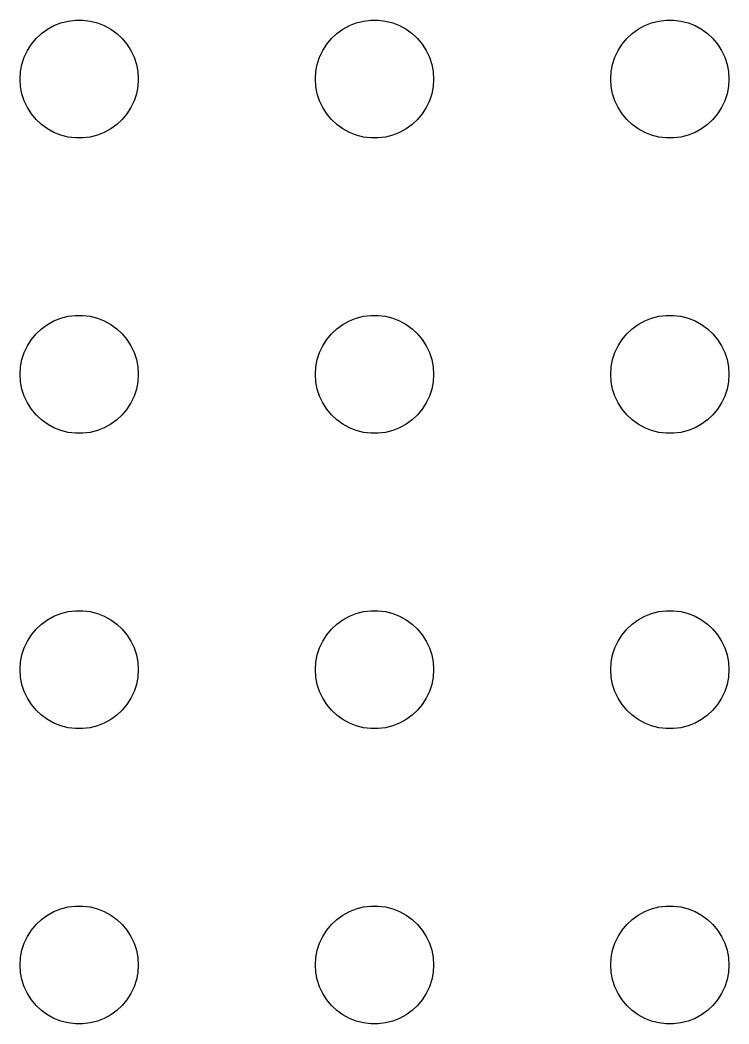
# Model space of a CAD drawing. Header units: metres. Extents: x -187 to 187, y -187 to 187.
# Drawn here: x -93 to -57, y 87 to 138 of the extents above; entities that cross this region are included whole.
import ezdxf

# ---------------------------------------------------------------- set-up
doc = ezdxf.new("R2010")
doc.units = ezdxf.units.M

msp = doc.modelspace()

# ---------------------------------------------------------------- linework, layer by layer
for p, q in [((-91.6075, 137.533), (-91.2773, 137.714)), ((-91.2773, 137.714), (-90.927, 137.853)), ((-90.927, 137.853), (-90.5621, 137.947)), ((-90.5621, 137.947), (-90.1884, 137.994)), ((-90.1884, 137.994), (-89.8116, 137.994)), ((-89.8116, 137.994), (-89.4379, 137.947)), ((-89.4379, 137.947), (-89.073, 137.853)), ((-89.073, 137.853), (-88.7227, 137.714)), ((-88.7227, 137.714), (-88.3925, 137.533)), ((-76.6075, 137.533), (-76.2773, 137.714)), ((-76.2773, 137.714), (-75.927, 137.853)), ((-75.927, 137.853), (-75.5621, 137.947)), ((-75.5621, 137.947), (-75.1884, 137.994)), ((-75.1884, 137.994), (-74.8116, 137.994)), ((-74.8116, 137.994), (-74.4379, 137.947)), ((-74.4379, 137.947), (-74.073, 137.853)), ((-74.073, 137.853), (-73.7227, 137.714)), ((-73.7227, 137.714), (-73.3925, 137.533)), ((-61.6075, 137.533), (-61.2773, 137.714)), ((-61.2773, 137.714), (-60.927, 137.853)), ((-60.927, 137.853), (-60.5621, 137.947)), ((-60.5621, 137.947), (-60.1884, 137.994)), ((-60.1884, 137.994), (-59.8116, 137.994)), ((-59.8116, 137.994), (-59.4379, 137.947)), ((-59.4379, 137.947), (-59.0729, 137.853)), ((-59.0729, 137.853), (-58.7227, 137.714)), ((-58.7227, 137.714), (-58.3925, 137.533)), ((-92.1869, 137.054), (-91.9123, 137.312)), ((-91.9123, 137.312), (-91.6075, 137.533)), ((-88.3925, 137.533), (-88.0877, 137.312)), ((-88.0877, 137.312), (-87.8131, 137.054)), ((-77.1869, 137.054), (-76.9123, 137.312)), ((-76.9123, 137.312), (-76.6075, 137.533)), ((-73.3925, 137.533), (-73.0877, 137.312)), ((-73.0877, 137.312), (-72.8131, 137.054)), ((-62.1869, 137.054), (-61.9123, 137.312)), ((-61.9123, 137.312), (-61.6075, 137.533)), ((-58.3925, 137.533), (-58.0877, 137.312)), ((-58.0877, 137.312), (-57.8131, 137.054)), ((-92.6289, 136.445), (-92.427, 136.763)), ((-92.427, 136.763), (-92.1869, 137.054)), ((-87.8131, 137.054), (-87.573, 136.763)), ((-87.573, 136.763), (-87.3711, 136.445)), ((-77.6289, 136.445), (-77.427, 136.763)), ((-77.427, 136.763), (-77.1869, 137.054)), ((-72.8131, 137.054), (-72.573, 136.763)), ((-72.573, 136.763), (-72.3711, 136.445)), ((-62.6289, 136.445), (-62.427, 136.763)), ((-62.427, 136.763), (-62.1869, 137.054)), ((-57.8131, 137.054), (-57.5729, 136.763)), ((-57.5729, 136.763), (-57.3711, 136.445)), ((-92.7893, 136.104), (-92.6289, 136.445)), ((-87.3711, 136.445), (-87.2107, 136.104)), ((-77.7893, 136.104), (-77.6289, 136.445)), ((-72.3711, 136.445), (-72.2107, 136.104)), ((-62.7893, 136.104), (-62.6289, 136.445)), ((-57.3711, 136.445), (-57.2107, 136.104)), ((-92.9763, 135.376), (-92.9057, 135.746)), ((-92.9057, 135.746), (-92.7893, 136.104)), ((-87.2107, 136.104), (-87.0943, 135.746)), ((-87.0943, 135.746), (-87.0237, 135.376)), ((-77.9763, 135.376), (-77.9057, 135.746)), ((-77.9057, 135.746), (-77.7893, 136.104)), ((-72.2107, 136.104), (-72.0943, 135.746)), ((-72.0943, 135.746), (-72.0237, 135.376)), ((-62.9763, 135.376), (-62.9057, 135.746)), ((-62.9057, 135.746), (-62.7893, 136.104)), ((-57.2107, 136.104), (-57.0942, 135.746)), ((-57.0942, 135.746), (-57.0237, 135.376)), ((-93, 135), (-92.9763, 135.376)), ((-87.0237, 135.376), (-87, 135)), ((-78, 135), (-77.9763, 135.376)), ((-72.0237, 135.376), (-72, 135)), ((-63, 135), (-62.9763, 135.376)), ((-57.0237, 135.376), (-57, 135)), ((-92.9763, 134.624), (-93, 135)), ((-92.9057, 134.254), (-92.9763, 134.624)), ((-87.0237, 134.624), (-87.0943, 134.254)), ((-87, 135), (-87.0237, 134.624)), ((-77.9763, 134.624), (-78, 135)), ((-77.9057, 134.254), (-77.9763, 134.624)), ((-72.0237, 134.624), (-72.0943, 134.254)), ((-72, 135), (-72.0237, 134.624)), ((-62.9763, 134.624), (-63, 135)), ((-62.9057, 134.254), (-62.9763, 134.624)), ((-57.0237, 134.624), (-57.0942, 134.254)), ((-57, 135), (-57.0237, 134.624)), ((-92.7893, 133.896), (-92.9057, 134.254)), ((-87.0943, 134.254), (-87.2107, 133.896)), ((-77.7893, 133.896), (-77.9057, 134.254)), ((-72.0943, 134.254), (-72.2107, 133.896)), ((-62.7893, 133.896), (-62.9057, 134.254)), ((-57.0942, 134.254), (-57.2107, 133.896)), ((-92.6289, 133.555), (-92.7893, 133.896)), ((-87.2107, 133.896), (-87.3711, 133.555)), ((-77.6289, 133.555), (-77.7893, 133.896)), ((-72.2107, 133.896), (-72.3711, 133.555)), ((-62.6289, 133.555), (-62.7893, 133.896)), ((-57.2107, 133.896), (-57.3711, 133.555)), ((-92.427, 133.237), (-92.6289, 133.555)), ((-92.1869, 132.946), (-92.427, 133.237)), ((-87.573, 133.237), (-87.8131, 132.946)), ((-87.3711, 133.555), (-87.573, 133.237)), ((-77.427, 133.237), (-77.6289, 133.555)), ((-77.1869, 132.946), (-77.427, 133.237)), ((-72.573, 133.237), (-72.8131, 132.946)), ((-72.3711, 133.555), (-72.573, 133.237)), ((-62.427, 133.237), (-62.6289, 133.555)), ((-62.1869, 132.946), (-62.427, 133.237)), ((-57.5729, 133.237), (-57.8131, 132.946)), ((-57.3711, 133.555), (-57.5729, 133.237)), ((-91.9123, 132.688), (-92.1869, 132.946)), ((-91.6075, 132.467), (-91.9123, 132.688)), ((-88.0877, 132.688), (-88.3925, 132.467)), ((-87.8131, 132.946), (-88.0877, 132.688)), ((-76.9123, 132.688), (-77.1869, 132.946)), ((-76.6075, 132.467), (-76.9123, 132.688)), ((-73.0877, 132.688), (-73.3925, 132.467)), ((-72.8131, 132.946), (-73.0877, 132.688)), ((-61.9123, 132.688), (-62.1869, 132.946)), ((-61.6075, 132.467), (-61.9123, 132.688)), ((-58.0877, 132.688), (-58.3925, 132.467)), ((-57.8131, 132.946), (-58.0877, 132.688)), ((-91.2773, 132.286), (-91.6075, 132.467)), ((-90.927, 132.147), (-91.2773, 132.286)), ((-90.5621, 132.053), (-90.927, 132.147)), ((-89.073, 132.147), (-89.4379, 132.053)), ((-88.7227, 132.286), (-89.073, 132.147)), ((-88.3925, 132.467), (-88.7227, 132.286)), ((-76.2773, 132.286), (-76.6075, 132.467)), ((-75.927, 132.147), (-76.2773, 132.286)), ((-75.5621, 132.053), (-75.927, 132.147)), ((-74.073, 132.147), (-74.4379, 132.053)), ((-73.7227, 132.286), (-74.073, 132.147)), ((-73.3925, 132.467), (-73.7227, 132.286)), ((-61.2773, 132.286), (-61.6075, 132.467)), ((-60.927, 132.147), (-61.2773, 132.286)), ((-60.5621, 132.053), (-60.927, 132.147)), ((-59.0729, 132.147), (-59.4379, 132.053)), ((-58.7227, 132.286), (-59.0729, 132.147)), ((-58.3925, 132.467), (-58.7227, 132.286)), ((-90.1884, 132.006), (-90.5621, 132.053)), ((-89.8116, 132.006), (-90.1884, 132.006)), ((-89.4379, 132.053), (-89.8116, 132.006)), ((-75.1884, 132.006), (-75.5621, 132.053)), ((-74.8116, 132.006), (-75.1884, 132.006)), ((-74.4379, 132.053), (-74.8116, 132.006)), ((-60.1884, 132.006), (-60.5621, 132.053)), ((-59.8116, 132.006), (-60.1884, 132.006)), ((-59.4379, 132.053), (-59.8116, 132.006)), ((-90.927, 122.853), (-90.5621, 122.947)), ((-90.5621, 122.947), (-90.1884, 122.994)), ((-90.1884, 122.994), (-89.8116, 122.994)), ((-89.8116, 122.994), (-89.4379, 122.947)), ((-89.4379, 122.947), (-89.073, 122.853)), ((-75.927, 122.853), (-75.5621, 122.947)), ((-75.5621, 122.947), (-75.1884, 122.994)), ((-75.1884, 122.994), (-74.8116, 122.994)), ((-74.8116, 122.994), (-74.4379, 122.947)), ((-74.4379, 122.947), (-74.073, 122.853)), ((-60.927, 122.853), (-60.5621, 122.947)), ((-60.5621, 122.947), (-60.1884, 122.994)), ((-60.1884, 122.994), (-59.8116, 122.994)), ((-59.8116, 122.994), (-59.4379, 122.947)), ((-59.4379, 122.947), (-59.0729, 122.853)), ((-91.9123, 122.312), (-91.6075, 122.533)), ((-91.6075, 122.533), (-91.2773, 122.714)), ((-91.2773, 122.714), (-90.927, 122.853)), ((-89.073, 122.853), (-88.7227, 122.714)), ((-88.7227, 122.714), (-88.3925, 122.533)), ((-88.3925, 122.533), (-88.0877, 122.312)), ((-76.9123, 122.312), (-76.6075, 122.533)), ((-76.6075, 122.533), (-76.2773, 122.714)), ((-76.2773, 122.714), (-75.927, 122.853)), ((-74.073, 122.853), (-73.7227, 122.714)), ((-73.7227, 122.714), (-73.3925, 122.533)), ((-73.3925, 122.533), (-73.0877, 122.312)), ((-61.9123, 122.312), (-61.6075, 122.533)), ((-61.6075, 122.533), (-61.2773, 122.714)), ((-61.2773, 122.714), (-60.927, 122.853)), ((-59.0729, 122.853), (-58.7227, 122.714)), ((-58.7227, 122.714), (-58.3925, 122.533)), ((-58.3925, 122.533), (-58.0877, 122.312)), ((-92.427, 121.763), (-92.1869, 122.054)), ((-92.1869, 122.054), (-91.9123, 122.312)), ((-88.0877, 122.312), (-87.8131, 122.054)), ((-87.8131, 122.054), (-87.573, 121.763)), ((-77.427, 121.763), (-77.1869, 122.054)), ((-77.1869, 122.054), (-76.9123, 122.312)), ((-73.0877, 122.312), (-72.8131, 122.054)), ((-72.8131, 122.054), (-72.573, 121.763)), ((-62.427, 121.763), (-62.1869, 122.054)), ((-62.1869, 122.054), (-61.9123, 122.312)), ((-58.0877, 122.312), (-57.8131, 122.054)), ((-57.8131, 122.054), (-57.5729, 121.763)), ((-92.7893, 121.104), (-92.6289, 121.445)), ((-92.6289, 121.445), (-92.427, 121.763)), ((-87.573, 121.763), (-87.3711, 121.445)), ((-87.3711, 121.445), (-87.2107, 121.104)), ((-77.7893, 121.104), (-77.6289, 121.445)), ((-77.6289, 121.445), (-77.427, 121.763)), ((-72.573, 121.763), (-72.3711, 121.445)), ((-72.3711, 121.445), (-72.2107, 121.104)), ((-62.7893, 121.104), (-62.6289, 121.445)), ((-62.6289, 121.445), (-62.427, 121.763)), ((-57.5729, 121.763), (-57.3711, 121.445)), ((-57.3711, 121.445), (-57.2107, 121.104)), ((-92.9057, 120.746), (-92.7893, 121.104)), ((-87.2107, 121.104), (-87.0943, 120.746)), ((-77.9057, 120.746), (-77.7893, 121.104)), ((-72.2107, 121.104), (-72.0943, 120.746)), ((-62.9057, 120.746), (-62.7893, 121.104)), ((-57.2107, 121.104), (-57.0942, 120.746)), ((-93, 120), (-92.9763, 120.376)), ((-92.9763, 120.376), (-92.9057, 120.746)), ((-87.0943, 120.746), (-87.0237, 120.376)), ((-87.0237, 120.376), (-87, 120)), ((-78, 120), (-77.9763, 120.376)), ((-77.9763, 120.376), (-77.9057, 120.746)), ((-72.0943, 120.746), (-72.0237, 120.376)), ((-72.0237, 120.376), (-72, 120)), ((-63, 120), (-62.9763, 120.376)), ((-62.9763, 120.376), (-62.9057, 120.746)), ((-57.0942, 120.746), (-57.0237, 120.376)), ((-57.0237, 120.376), (-57, 120)), ((-92.9763, 119.624), (-93, 120)), ((-87, 120), (-87.0237, 119.624)), ((-77.9763, 119.624), (-78, 120)), ((-72, 120), (-72.0237, 119.624)), ((-62.9763, 119.624), (-63, 120)), ((-57, 120), (-57.0237, 119.624)), ((-92.9057, 119.254), (-92.9763, 119.624)), ((-87.0237, 119.624), (-87.0943, 119.254)), ((-77.9057, 119.254), (-77.9763, 119.624)), ((-72.0237, 119.624), (-72.0943, 119.254)), ((-62.9057, 119.254), (-62.9763, 119.624)), ((-57.0237, 119.624), (-57.0942, 119.254)), ((-92.7893, 118.896), (-92.9057, 119.254)), ((-92.6289, 118.555), (-92.7893, 118.896)), ((-87.2107, 118.896), (-87.3711, 118.555)), ((-87.0943, 119.254), (-87.2107, 118.896)), ((-77.7893, 118.896), (-77.9057, 119.254)), ((-77.6289, 118.555), (-77.7893, 118.896)), ((-72.2107, 118.896), (-72.3711, 118.555)), ((-72.0943, 119.254), (-72.2107, 118.896)), ((-62.7893, 118.896), (-62.9057, 119.254)), ((-62.6289, 118.555), (-62.7893, 118.896)), ((-57.2107, 118.896), (-57.3711, 118.555)), ((-57.0942, 119.254), (-57.2107, 118.896)), ((-92.427, 118.237), (-92.6289, 118.555)), ((-87.3711, 118.555), (-87.573, 118.237)), ((-77.427, 118.237), (-77.6289, 118.555)), ((-72.3711, 118.555), (-72.573, 118.237)), ((-62.427, 118.237), (-62.6289, 118.555)), ((-57.3711, 118.555), (-57.5729, 118.237)), ((-92.1869, 117.946), (-92.427, 118.237)), ((-91.9123, 117.688), (-92.1869, 117.946)), ((-87.8131, 117.946), (-88.0877, 117.688)), ((-87.573, 118.237), (-87.8131, 117.946)), ((-77.1869, 117.946), (-77.427, 118.237)), ((-76.9123, 117.688), (-77.1869, 117.946)), ((-72.8131, 117.946), (-73.0877, 117.688)), ((-72.573, 118.237), (-72.8131, 117.946)), ((-62.1869, 117.946), (-62.427, 118.237)), ((-61.9123, 117.688), (-62.1869, 117.946)), ((-57.8131, 117.946), (-58.0877, 117.688)), ((-57.5729, 118.237), (-57.8131, 117.946)), ((-91.6075, 117.467), (-91.9123, 117.688)), ((-91.2773, 117.286), (-91.6075, 117.467)), ((-90.927, 117.147), (-91.2773, 117.286)), ((-88.7227, 117.286), (-89.073, 117.147)), ((-88.3925, 117.467), (-88.7227, 117.286)), ((-88.0877, 117.688), (-88.3925, 117.467)), ((-76.6075, 117.467), (-76.9123, 117.688)), ((-76.2773, 117.286), (-76.6075, 117.467)), ((-75.927, 117.147), (-76.2773, 117.286)), ((-73.7227, 117.286), (-74.073, 117.147)), ((-73.3925, 117.467), (-73.7227, 117.286)), ((-73.0877, 117.688), (-73.3925, 117.467)), ((-61.6075, 117.467), (-61.9123, 117.688)), ((-61.2773, 117.286), (-61.6075, 117.467)), ((-60.927, 117.147), (-61.2773, 117.286)), ((-58.7227, 117.286), (-59.0729, 117.147)), ((-58.3925, 117.467), (-58.7227, 117.286)), ((-58.0877, 117.688), (-58.3925, 117.467)), ((-90.5621, 117.053), (-90.927, 117.147)), ((-90.1884, 117.006), (-90.5621, 117.053)), ((-89.8116, 117.006), (-90.1884, 117.006)), ((-89.4379, 117.053), (-89.8116, 117.006)), ((-89.073, 117.147), (-89.4379, 117.053)), ((-75.5621, 117.053), (-75.927, 117.147)), ((-75.1884, 117.006), (-75.5621, 117.053)), ((-74.8116, 117.006), (-75.1884, 117.006)), ((-74.4379, 117.053), (-74.8116, 117.006)), ((-74.073, 117.147), (-74.4379, 117.053)), ((-60.5621, 117.053), (-60.927, 117.147)), ((-60.1884, 117.006), (-60.5621, 117.053)), ((-59.8116, 117.006), (-60.1884, 117.006)), ((-59.4379, 117.053), (-59.8116, 117.006)), ((-59.0729, 117.147), (-59.4379, 117.053)), ((-91.6075, 107.533), (-91.2773, 107.714)), ((-91.2773, 107.714), (-90.927, 107.853)), ((-90.927, 107.853), (-90.5621, 107.947)), ((-90.5621, 107.947), (-90.1884, 107.994)), ((-90.1884, 107.994), (-89.8116, 107.994)), ((-89.8116, 107.994), (-89.4379, 107.947)), ((-89.4379, 107.947), (-89.073, 107.853)), ((-89.073, 107.853), (-88.7227, 107.714)), ((-88.7227, 107.714), (-88.3925, 107.533)), ((-76.6075, 107.533), (-76.2773, 107.714)), ((-76.2773, 107.714), (-75.927, 107.853)), ((-75.927, 107.853), (-75.5621, 107.947)), ((-75.5621, 107.947), (-75.1884, 107.994)), ((-75.1884, 107.994), (-74.8116, 107.994)), ((-74.8116, 107.994), (-74.4379, 107.947)), ((-74.4379, 107.947), (-74.073, 107.853)), ((-74.073, 107.853), (-73.7227, 107.714)), ((-73.7227, 107.714), (-73.3925, 107.533)), ((-61.6075, 107.533), (-61.2773, 107.714)), ((-61.2773, 107.714), (-60.927, 107.853)), ((-60.927, 107.853), (-60.5621, 107.947)), ((-60.5621, 107.947), (-60.1884, 107.994)), ((-60.1884, 107.994), (-59.8116, 107.994)), ((-59.8116, 107.994), (-59.4379, 107.947)), ((-59.4379, 107.947), (-59.0729, 107.853)), ((-59.0729, 107.853), (-58.7227, 107.714)), ((-58.7227, 107.714), (-58.3925, 107.533)), ((-92.1869, 107.054), (-91.9123, 107.312)), ((-91.9123, 107.312), (-91.6075, 107.533)), ((-88.3925, 107.533), (-88.0877, 107.312)), ((-88.0877, 107.312), (-87.8131, 107.054)), ((-77.1869, 107.054), (-76.9123, 107.312)), ((-76.9123, 107.312), (-76.6075, 107.533)), ((-73.3925, 107.533), (-73.0877, 107.312)), ((-73.0877, 107.312), (-72.8131, 107.054)), ((-62.1869, 107.054), (-61.9123, 107.312)), ((-61.9123, 107.312), (-61.6075, 107.533)), ((-58.3925, 107.533), (-58.0877, 107.312)), ((-58.0877, 107.312), (-57.8131, 107.054)), ((-92.6289, 106.445), (-92.427, 106.763)), ((-92.427, 106.763), (-92.1869, 107.054)), ((-87.8131, 107.054), (-87.573, 106.763)), ((-87.573, 106.763), (-87.3711, 106.445)), ((-77.6289, 106.445), (-77.427, 106.763)), ((-77.427, 106.763), (-77.1869, 107.054)), ((-72.8131, 107.054), (-72.573, 106.763)), ((-72.573, 106.763), (-72.3711, 106.445)), ((-62.6289, 106.445), (-62.427, 106.763)), ((-62.427, 106.763), (-62.1869, 107.054)), ((-57.8131, 107.054), (-57.5729, 106.763)), ((-57.5729, 106.763), (-57.3711, 106.445)), ((-92.9057, 105.746), (-92.7893, 106.104)), ((-92.7893, 106.104), (-92.6289, 106.445)), ((-87.3711, 106.445), (-87.2107, 106.104)), ((-87.2107, 106.104), (-87.0943, 105.746)), ((-77.9057, 105.746), (-77.7893, 106.104)), ((-77.7893, 106.104), (-77.6289, 106.445)), ((-72.3711, 106.445), (-72.2107, 106.104)), ((-72.2107, 106.104), (-72.0943, 105.746)), ((-62.9057, 105.746), (-62.7893, 106.104)), ((-62.7893, 106.104), (-62.6289, 106.445)), ((-57.3711, 106.445), (-57.2107, 106.104)), ((-57.2107, 106.104), (-57.0942, 105.746)), ((-92.9763, 105.376), (-92.9057, 105.746)), ((-87.0943, 105.746), (-87.0237, 105.376)), ((-77.9763, 105.376), (-77.9057, 105.746)), ((-72.0943, 105.746), (-72.0237, 105.376)), ((-62.9763, 105.376), (-62.9057, 105.746)), ((-57.0942, 105.746), (-57.0237, 105.376)), ((-93, 105), (-92.9763, 105.376)), ((-87.0237, 105.376), (-87, 105)), ((-78, 105), (-77.9763, 105.376)), ((-72.0237, 105.376), (-72, 105)), ((-63, 105), (-62.9763, 105.376)), ((-57.0237, 105.376), (-57, 105)), ((-92.9763, 104.624), (-93, 105)), ((-92.9057, 104.254), (-92.9763, 104.624)), ((-87.0237, 104.624), (-87.0943, 104.254)), ((-87, 105), (-87.0237, 104.624)), ((-77.9763, 104.624), (-78, 105)), ((-77.9057, 104.254), (-77.9763, 104.624)), ((-72.0237, 104.624), (-72.0943, 104.254)), ((-72, 105), (-72.0237, 104.624)), ((-62.9763, 104.624), (-63, 105)), ((-62.9057, 104.254), (-62.9763, 104.624)), ((-57.0237, 104.624), (-57.0942, 104.254)), ((-57, 105), (-57.0237, 104.624)), ((-92.7893, 103.896), (-92.9057, 104.254)), ((-87.0943, 104.254), (-87.2107, 103.896)), ((-77.7893, 103.896), (-77.9057, 104.254)), ((-72.0943, 104.254), (-72.2107, 103.896)), ((-62.7893, 103.896), (-62.9057, 104.254)), ((-57.0942, 104.254), (-57.2107, 103.896)), ((-92.6289, 103.555), (-92.7893, 103.896)), ((-92.427, 103.237), (-92.6289, 103.555)), ((-87.3711, 103.555), (-87.573, 103.237)), ((-87.2107, 103.896), (-87.3711, 103.555)), ((-77.6289, 103.555), (-77.7893, 103.896)), ((-77.427, 103.237), (-77.6289, 103.555)), ((-72.3711, 103.555), (-72.573, 103.237)), ((-72.2107, 103.896), (-72.3711, 103.555)), ((-62.6289, 103.555), (-62.7893, 103.896)), ((-62.427, 103.237), (-62.6289, 103.555)), ((-57.3711, 103.555), (-57.5729, 103.237)), ((-57.2107, 103.896), (-57.3711, 103.555)), ((-92.1869, 102.946), (-92.427, 103.237)), ((-87.573, 103.237), (-87.8131, 102.946)), ((-77.1869, 102.946), (-77.427, 103.237)), ((-72.573, 103.237), (-72.8131, 102.946)), ((-62.1869, 102.946), (-62.427, 103.237)), ((-57.5729, 103.237), (-57.8131, 102.946)), ((-91.9123, 102.688), (-92.1869, 102.946)), ((-91.6075, 102.467), (-91.9123, 102.688)), ((-88.0877, 102.688), (-88.3925, 102.467)), ((-87.8131, 102.946), (-88.0877, 102.688)), ((-76.9123, 102.688), (-77.1869, 102.946)), ((-76.6075, 102.467), (-76.9123, 102.688)), ((-73.0877, 102.688), (-73.3925, 102.467)), ((-72.8131, 102.946), (-73.0877, 102.688)), ((-61.9123, 102.688), (-62.1869, 102.946)), ((-61.6075, 102.467), (-61.9123, 102.688)), ((-58.0877, 102.688), (-58.3925, 102.467)), ((-57.8131, 102.946), (-58.0877, 102.688)), ((-91.2773, 102.286), (-91.6075, 102.467)), ((-90.927, 102.147), (-91.2773, 102.286)), ((-90.5621, 102.053), (-90.927, 102.147)), ((-90.1884, 102.006), (-90.5621, 102.053)), ((-89.8116, 102.006), (-90.1884, 102.006)), ((-89.4379, 102.053), (-89.8116, 102.006)), ((-89.073, 102.147), (-89.4379, 102.053)), ((-88.7227, 102.286), (-89.073, 102.147)), ((-88.3925, 102.467), (-88.7227, 102.286)), ((-76.2773, 102.286), (-76.6075, 102.467)), ((-75.927, 102.147), (-76.2773, 102.286)), ((-75.5621, 102.053), (-75.927, 102.147)), ((-75.1884, 102.006), (-75.5621, 102.053)), ((-74.8116, 102.006), (-75.1884, 102.006)), ((-74.4379, 102.053), (-74.8116, 102.006)), ((-74.073, 102.147), (-74.4379, 102.053)), ((-73.7227, 102.286), (-74.073, 102.147)), ((-73.3925, 102.467), (-73.7227, 102.286)), ((-61.2773, 102.286), (-61.6075, 102.467)), ((-60.927, 102.147), (-61.2773, 102.286)), ((-60.5621, 102.053), (-60.927, 102.147)), ((-60.1884, 102.006), (-60.5621, 102.053)), ((-59.8116, 102.006), (-60.1884, 102.006)), ((-59.4379, 102.053), (-59.8116, 102.006)), ((-59.0729, 102.147), (-59.4379, 102.053)), ((-58.7227, 102.286), (-59.0729, 102.147)), ((-58.3925, 102.467), (-58.7227, 102.286)), ((-91.2773, 92.7145), (-90.927, 92.8532)), ((-90.927, 92.8532), (-90.5621, 92.9469)), ((-90.5621, 92.9469), (-90.1884, 92.9941)), ((-90.1884, 92.9941), (-89.8116, 92.9941)), ((-89.8116, 92.9941), (-89.4379, 92.9469)), ((-89.4379, 92.9469), (-89.073, 92.8532)), ((-89.073, 92.8532), (-88.7227, 92.7145)), ((-76.2773, 92.7145), (-75.927, 92.8532)), ((-75.927, 92.8532), (-75.5621, 92.9469)), ((-75.5621, 92.9469), (-75.1884, 92.9941)), ((-75.1884, 92.9941), (-74.8116, 92.9941)), ((-74.8116, 92.9941), (-74.4379, 92.9469)), ((-74.4379, 92.9469), (-74.073, 92.8532)), ((-74.073, 92.8532), (-73.7227, 92.7145)), ((-61.2773, 92.7145), (-60.927, 92.8532)), ((-60.927, 92.8532), (-60.5621, 92.9469)), ((-60.5621, 92.9469), (-60.1884, 92.9941)), ((-60.1884, 92.9941), (-59.8116, 92.9941)), ((-59.8116, 92.9941), (-59.4379, 92.9469)), ((-59.4379, 92.9469), (-59.0729, 92.8532)), ((-59.0729, 92.8532), (-58.7227, 92.7145)), ((-92.1869, 92.0536), (-91.9123, 92.3115)), ((-91.9123, 92.3115), (-91.6075, 92.533)), ((-91.6075, 92.533), (-91.2773, 92.7145)), ((-88.7227, 92.7145), (-88.3925, 92.533)), ((-88.3925, 92.533), (-88.0877, 92.3115)), ((-88.0877, 92.3115), (-87.8131, 92.0536)), ((-77.1869, 92.0536), (-76.9123, 92.3115)), ((-76.9123, 92.3115), (-76.6075, 92.533)), ((-76.6075, 92.533), (-76.2773, 92.7145)), ((-73.7227, 92.7145), (-73.3925, 92.533)), ((-73.3925, 92.533), (-73.0877, 92.3115)), ((-73.0877, 92.3115), (-72.8131, 92.0536)), ((-62.1869, 92.0536), (-61.9123, 92.3115)), ((-61.9123, 92.3115), (-61.6075, 92.533)), ((-61.6075, 92.533), (-61.2773, 92.7145)), ((-58.7227, 92.7145), (-58.3925, 92.533)), ((-58.3925, 92.533), (-58.0877, 92.3115)), ((-58.0877, 92.3115), (-57.8131, 92.0536)), ((-92.427, 91.7634), (-92.1869, 92.0536)), ((-87.8131, 92.0536), (-87.573, 91.7634)), ((-77.427, 91.7634), (-77.1869, 92.0536)), ((-72.8131, 92.0536), (-72.573, 91.7634)), ((-62.427, 91.7634), (-62.1869, 92.0536)), ((-57.8131, 92.0536), (-57.5729, 91.7634)), ((-92.7893, 91.1044), (-92.6289, 91.4453)), ((-92.6289, 91.4453), (-92.427, 91.7634)), ((-87.573, 91.7634), (-87.3711, 91.4453)), ((-87.3711, 91.4453), (-87.2107, 91.1044)), ((-77.7893, 91.1044), (-77.6289, 91.4453)), ((-77.6289, 91.4453), (-77.427, 91.7634)), ((-72.573, 91.7634), (-72.3711, 91.4453)), ((-72.3711, 91.4453), (-72.2107, 91.1044)), ((-62.7893, 91.1044), (-62.6289, 91.4453)), ((-62.6289, 91.4453), (-62.427, 91.7634)), ((-57.5729, 91.7634), (-57.3711, 91.4453)), ((-57.3711, 91.4453), (-57.2107, 91.1044)), ((-92.9057, 90.7461), (-92.7893, 91.1044)), ((-87.2107, 91.1044), (-87.0943, 90.7461)), ((-77.9057, 90.7461), (-77.7893, 91.1044)), ((-72.2107, 91.1044), (-72.0943, 90.7461)), ((-62.9057, 90.7461), (-62.7893, 91.1044)), ((-57.2107, 91.1044), (-57.0942, 90.7461)), ((-93, 90), (-92.9763, 90.376)), ((-92.9763, 90.376), (-92.9057, 90.7461)), ((-87.0943, 90.7461), (-87.0237, 90.376)), ((-87.0237, 90.376), (-87, 90)), ((-78, 90), (-77.9763, 90.376)), ((-77.9763, 90.376), (-77.9057, 90.7461)), ((-72.0943, 90.7461), (-72.0237, 90.376)), ((-72.0237, 90.376), (-72, 90)), ((-63, 90), (-62.9763, 90.376)), ((-62.9763, 90.376), (-62.9057, 90.7461)), ((-57.0942, 90.7461), (-57.0237, 90.376)), ((-57.0237, 90.376), (-57, 90)), ((-92.9763, 89.624), (-93, 90)), ((-87, 90), (-87.0237, 89.624)), ((-77.9763, 89.624), (-78, 90)), ((-72, 90), (-72.0237, 89.624)), ((-62.9763, 89.624), (-63, 90)), ((-57, 90), (-57.0237, 89.624)), ((-92.9057, 89.2539), (-92.9763, 89.624)), ((-92.7893, 88.8956), (-92.9057, 89.2539)), ((-87.0943, 89.2539), (-87.2107, 88.8956)), ((-87.0237, 89.624), (-87.0943, 89.2539)), ((-77.9057, 89.2539), (-77.9763, 89.624)), ((-77.7893, 88.8956), (-77.9057, 89.2539)), ((-72.0943, 89.2539), (-72.2107, 88.8956)), ((-72.0237, 89.624), (-72.0943, 89.2539)), ((-62.9057, 89.2539), (-62.9763, 89.624)), ((-62.7893, 88.8956), (-62.9057, 89.2539)), ((-57.0942, 89.2539), (-57.2107, 88.8956)), ((-57.0237, 89.624), (-57.0942, 89.2539)), ((-92.6289, 88.5547), (-92.7893, 88.8956)), ((-87.2107, 88.8956), (-87.3711, 88.5547)), ((-77.6289, 88.5547), (-77.7893, 88.8956)), ((-72.2107, 88.8956), (-72.3711, 88.5547)), ((-62.6289, 88.5547), (-62.7893, 88.8956)), ((-57.2107, 88.8956), (-57.3711, 88.5547)), ((-92.427, 88.2366), (-92.6289, 88.5547)), ((-92.1869, 87.9464), (-92.427, 88.2366)), ((-87.573, 88.2366), (-87.8131, 87.9464)), ((-87.3711, 88.5547), (-87.573, 88.2366)), ((-77.427, 88.2366), (-77.6289, 88.5547)), ((-77.1869, 87.9464), (-77.427, 88.2366)), ((-72.573, 88.2366), (-72.8131, 87.9464)), ((-72.3711, 88.5547), (-72.573, 88.2366)), ((-62.427, 88.2366), (-62.6289, 88.5547)), ((-62.1869, 87.9464), (-62.427, 88.2366)), ((-57.5729, 88.2366), (-57.8131, 87.9464)), ((-57.3711, 88.5547), (-57.5729, 88.2366)), ((-91.9123, 87.6885), (-92.1869, 87.9464)), ((-87.8131, 87.9464), (-88.0877, 87.6885)), ((-76.9123, 87.6885), (-77.1869, 87.9464)), ((-72.8131, 87.9464), (-73.0877, 87.6885)), ((-61.9123, 87.6885), (-62.1869, 87.9464)), ((-57.8131, 87.9464), (-58.0877, 87.6885)), ((-91.6075, 87.467), (-91.9123, 87.6885)), ((-91.2773, 87.2855), (-91.6075, 87.467)), ((-90.927, 87.1468), (-91.2773, 87.2855)), ((-88.7227, 87.2855), (-89.073, 87.1468)), ((-88.3925, 87.467), (-88.7227, 87.2855)), ((-88.0877, 87.6885), (-88.3925, 87.467)), ((-76.6075, 87.467), (-76.9123, 87.6885)), ((-76.2773, 87.2855), (-76.6075, 87.467)), ((-75.927, 87.1468), (-76.2773, 87.2855)), ((-73.7227, 87.2855), (-74.073, 87.1468)), ((-73.3925, 87.467), (-73.7227, 87.2855)), ((-73.0877, 87.6885), (-73.3925, 87.467)), ((-61.6075, 87.467), (-61.9123, 87.6885)), ((-61.2773, 87.2855), (-61.6075, 87.467)), ((-60.927, 87.1468), (-61.2773, 87.2855)), ((-58.7227, 87.2855), (-59.0729, 87.1468)), ((-58.3925, 87.467), (-58.7227, 87.2855)), ((-58.0877, 87.6885), (-58.3925, 87.467)), ((-90.5621, 87.0531), (-90.927, 87.1468)), ((-90.1884, 87.0059), (-90.5621, 87.0531)), ((-89.8116, 87.0059), (-90.1884, 87.0059)), ((-89.4379, 87.0531), (-89.8116, 87.0059)), ((-89.073, 87.1468), (-89.4379, 87.0531)), ((-75.5621, 87.0531), (-75.927, 87.1468)), ((-75.1884, 87.0059), (-75.5621, 87.0531)), ((-74.8116, 87.0059), (-75.1884, 87.0059)), ((-74.4379, 87.0531), (-74.8116, 87.0059)), ((-74.073, 87.1468), (-74.4379, 87.0531)), ((-60.5621, 87.0531), (-60.927, 87.1468)), ((-60.1884, 87.0059), (-60.5621, 87.0531)), ((-59.8116, 87.0059), (-60.1884, 87.0059)), ((-59.4379, 87.0531), (-59.8116, 87.0059)), ((-59.0729, 87.1468), (-59.4379, 87.0531))]:
    msp.add_line(p, q)

doc.saveas('drawing.dxf')
